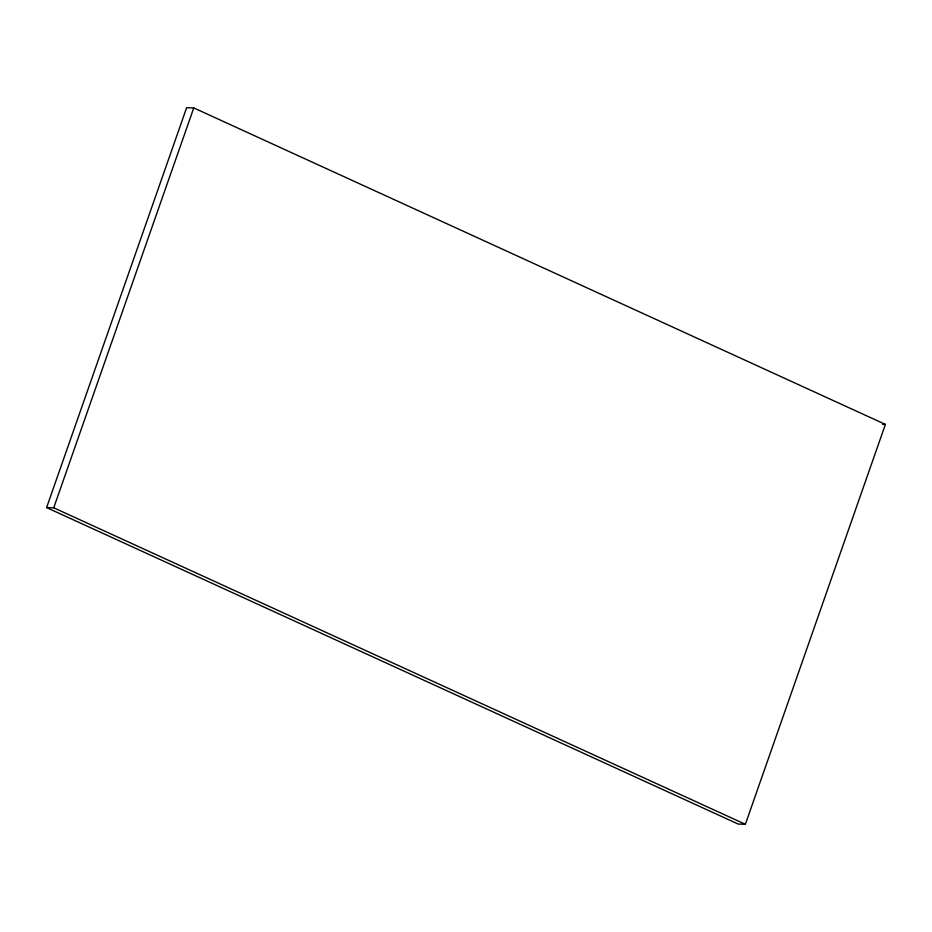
<?xml version="1.0" encoding="UTF-8"?>
<svg xmlns="http://www.w3.org/2000/svg" width="932" height="932" viewBox="0 0 932 932"><rect width="100%" height="100%" fill="white"/><g stroke="black" fill="none" stroke-linecap="round" stroke-linejoin="round"><path stroke-width="1.4" d="M46.6 507.591L186.633 107.716L193.763 107.914L885.4 424.41L745.367 824.284L738.237 824.086L46.6 507.591L53.73 507.789L745.367 824.284M53.73 507.789L193.763 107.914M882.546 424.328L885.4 424.41"/></g></svg>
